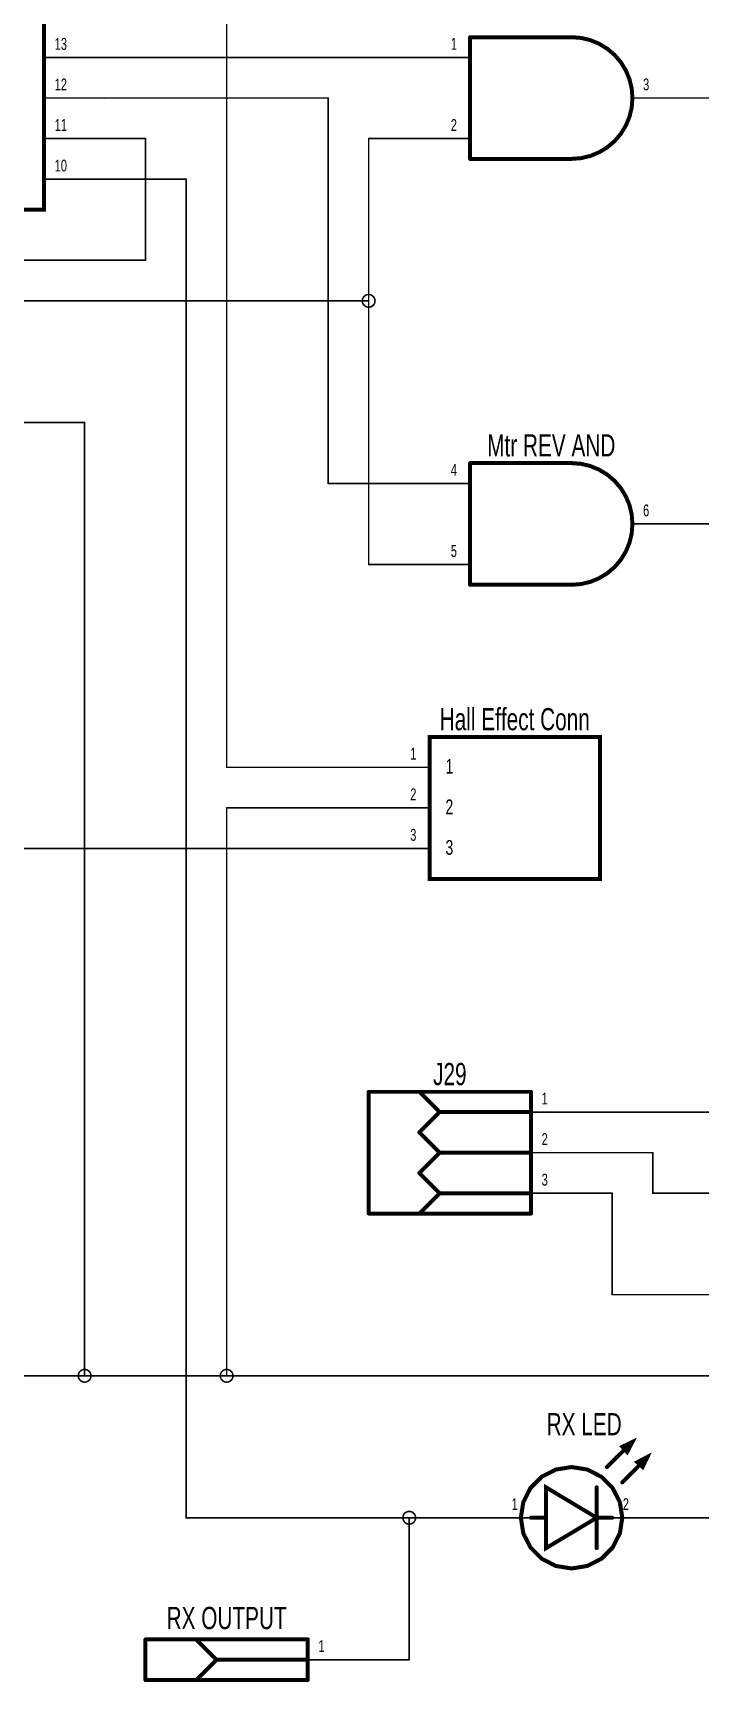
# Model space of a CAD drawing. Extents: x -0.1 to 11, y -0.1 to 7.9.
# Drawn here: x 5.073 to 6.717, y 0.445 to 4.51 of the extents above; entities that cross this region are included whole.
import ezdxf
from ezdxf.enums import TextEntityAlignment as Align

# ---------------------------------------------------------------- set-up
doc = ezdxf.new("R2010")
doc.units = 0
for name, color, linetype in [('Element', 253, 'CONTINUOUS'), ('Net', 50, 'CONTINUOUS'), ('Pin', 50, 'CONTINUOUS')]:
    doc.layers.add(name, color=color, linetype=linetype)

msp = doc.modelspace()

# ---------------------------------------------------------------- linework, layer by layer
at = {"layer": 'Element', "linetype": 'CONTINUOUS'}
for points, const_width in [([(3.2, 5.025), (5.1, 5.025), (5.1, 4.075), (3.2, 4.075), (3.2, 5.025)], 0.0098), ([(6.15, 4.5), (6.4, 4.5)], 0.0098), ([(6.15, 4.5), (6.15, 4.2)], 0.0098), ([(6.4, 4.2), (6.4235, 4.2018), (6.4464, 4.2073), (6.4681, 4.2163), (6.4882, 4.2286), (6.5061, 4.2439), (6.5214, 4.2618), (6.5337, 4.2819), (6.5427, 4.3036), (6.5482, 4.3265), (6.55, 4.35), (6.5482, 4.3735), (6.5427, 4.3964), (6.5337, 4.4181), (6.5214, 4.4382), (6.5061, 4.4561), (6.4882, 4.4714), (6.4681, 4.4837), (6.4464, 4.4927), (6.4235, 4.4982), (6.4, 4.5)], 0.0098), ([(6.15, 4.2), (6.4, 4.2)], 0.0098), ([(6.15, 3.45), (6.4, 3.45)], 0.0098), ([(6.15, 3.45), (6.15, 3.15)], 0.0098), ([(6.4, 3.15), (6.4235, 3.1518), (6.4464, 3.1573), (6.4681, 3.1663), (6.4882, 3.1786), (6.5061, 3.1939), (6.5214, 3.2118), (6.5337, 3.2319), (6.5427, 3.2536), (6.5482, 3.2765), (6.55, 3.3), (6.5482, 3.3235), (6.5427, 3.3464), (6.5337, 3.3681), (6.5214, 3.3882), (6.5061, 3.4061), (6.4882, 3.4214), (6.4681, 3.4337), (6.4464, 3.4427), (6.4235, 3.4482), (6.4, 3.45)], 0.0098), ([(6.15, 3.15), (6.4, 3.15)], 0.0098), ([(6.05, 2.775), (6.47, 2.775), (6.47, 2.425), (6.05, 2.425), (6.05, 2.775)], 0.0098), ([(5.9, 1.6), (5.9, 1.9)], 0.0098), ([(5.9, 1.9), (6.3, 1.9)], 0.0098), ([(6.025, 1.9), (6.075, 1.85)], 0.0098), ([(6.3, 1.9), (6.3, 1.6)], 0.0098), ([(6.025, 1.8), (6.075, 1.85)], 0.0098), ([(6.075, 1.85), (6.3, 1.85)], 0.0098), ([(6.025, 1.8), (6.075, 1.75)], 0.0098), ([(6.025, 1.7), (6.075, 1.75)], 0.0098), ([(6.075, 1.75), (6.3, 1.75)], 0.0098), ([(6.025, 1.7), (6.075, 1.65)], 0.0098), ([(6.025, 1.6), (6.075, 1.65)], 0.0098), ([(6.075, 1.65), (6.3, 1.65)], 0.0098), ([(5.9, 1.6), (6.3, 1.6)], 0.0098), ([(6.487, 0.975), (6.55, 1.037)], 0.0098), ([(6.525, 1.025), (6.537, 1.012), (6.55, 1.037), (6.525, 1.025)], 0.0098), ([(6.275, 0.85), (6.2811, 0.8114), (6.2989, 0.7765), (6.3265, 0.7489), (6.3614, 0.7311), (6.4, 0.725), (6.4386, 0.7311), (6.4735, 0.7489), (6.5011, 0.7765), (6.5189, 0.8114), (6.525, 0.85), (6.5189, 0.8886), (6.5011, 0.9235), (6.4735, 0.9511), (6.4386, 0.9689), (6.4, 0.975), (6.3614, 0.9689), (6.3265, 0.9511), (6.2989, 0.9235), (6.2811, 0.8886), (6.275, 0.85)], 0.01), ([(6.525, 0.937), (6.587, 1)], 0.0098), ([(6.562, 0.987), (6.575, 0.975), (6.587, 1), (6.562, 0.987)], 0.0098), ([(6.462, 0.85), (6.337, 0.925), (6.337, 0.775), (6.462, 0.85)], 0.0098), ([(6.462, 0.775), (6.462, 0.925)], 0.0098), ([(6.3, 0.85), (6.337, 0.85)], 0.0098), ([(6.462, 0.85), (6.5, 0.85)], 0.0098), ([(5.35, 0.45), (5.35, 0.55)], 0.0098), ([(5.35, 0.55), (5.75, 0.55)], 0.0098), ([(5.475, 0.55), (5.525, 0.5)], 0.0098), ([(5.75, 0.55), (5.75, 0.45)], 0.0098), ([(5.475, 0.45), (5.525, 0.5)], 0.0098), ([(5.525, 0.5), (5.75, 0.5)], 0.0098), ([(5.35, 0.45), (5.75, 0.45)], 0.0098)]:
    msp.add_lwpolyline(points, dxfattribs=dict(at, const_width=const_width))
for points, const_width in [([(6.1475, 4.5, 1), (6.1525, 4.5, 1), (6.1475, 4.5, 1)], 0.0049), ([(6.1475, 4.5, 1), (6.1525, 4.5, 1), (6.1475, 4.5, 1)], 0.0049), ([(6.3975, 4.5, 1), (6.4025, 4.5, 1), (6.3975, 4.5, 1)], 0.0049), ([(6.3975, 4.5, 1), (6.4025, 4.5, 1), (6.3975, 4.5, 1)], 0.0049), ([(6.1475, 4.2, 1), (6.1525, 4.2, 1), (6.1475, 4.2, 1)], 0.0049), ([(6.1475, 4.2, 1), (6.1525, 4.2, 1), (6.1475, 4.2, 1)], 0.0049), ([(6.3975, 4.2, 1), (6.4025, 4.2, 1), (6.3975, 4.2, 1)], 0.0049), ([(6.3975, 4.2, 1), (6.4025, 4.2, 1), (6.3975, 4.2, 1)], 0.0049), ([(6.1475, 3.45, 1), (6.1525, 3.45, 1), (6.1475, 3.45, 1)], 0.0049), ([(6.1475, 3.45, 1), (6.1525, 3.45, 1), (6.1475, 3.45, 1)], 0.0049), ([(6.3975, 3.45, 1), (6.4025, 3.45, 1), (6.3975, 3.45, 1)], 0.0049), ([(6.3975, 3.45, 1), (6.4025, 3.45, 1), (6.3975, 3.45, 1)], 0.0049), ([(6.1475, 3.15, 1), (6.1525, 3.15, 1), (6.1475, 3.15, 1)], 0.0049), ([(6.1475, 3.15, 1), (6.1525, 3.15, 1), (6.1475, 3.15, 1)], 0.0049), ([(6.3975, 3.15, 1), (6.4025, 3.15, 1), (6.3975, 3.15, 1)], 0.0049), ([(6.3975, 3.15, 1), (6.4025, 3.15, 1), (6.3975, 3.15, 1)], 0.0049), ([(5.8975, 1.9, 1), (5.9025, 1.9, 1), (5.8975, 1.9, 1)], 0.0049), ([(5.8975, 1.9, 1), (5.9025, 1.9, 1), (5.8975, 1.9, 1)], 0.0049), ([(6.0225, 1.9, 1), (6.0275, 1.9, 1), (6.0225, 1.9, 1)], 0.0049), ([(6.2975, 1.9, 1), (6.3025, 1.9, 1), (6.2975, 1.9, 1)], 0.0049), ([(6.2975, 1.9, 1), (6.3025, 1.9, 1), (6.2975, 1.9, 1)], 0.0049), ([(6.0725, 1.85, 1), (6.0775, 1.85, 1), (6.0725, 1.85, 1)], 0.0049), ([(6.0725, 1.85, 1), (6.0775, 1.85, 1), (6.0725, 1.85, 1)], 0.0049), ([(6.0725, 1.85, 1), (6.0775, 1.85, 1), (6.0725, 1.85, 1)], 0.0049), ([(6.2975, 1.85, 1), (6.3025, 1.85, 1), (6.2975, 1.85, 1)], 0.0049), ([(6.0225, 1.8, 1), (6.0275, 1.8, 1), (6.0225, 1.8, 1)], 0.0049), ([(6.0225, 1.8, 1), (6.0275, 1.8, 1), (6.0225, 1.8, 1)], 0.0049), ([(6.0725, 1.75, 1), (6.0775, 1.75, 1), (6.0725, 1.75, 1)], 0.0049), ([(6.0725, 1.75, 1), (6.0775, 1.75, 1), (6.0725, 1.75, 1)], 0.0049), ([(6.0725, 1.75, 1), (6.0775, 1.75, 1), (6.0725, 1.75, 1)], 0.0049), ([(6.2975, 1.75, 1), (6.3025, 1.75, 1), (6.2975, 1.75, 1)], 0.0049), ([(6.0225, 1.7, 1), (6.0275, 1.7, 1), (6.0225, 1.7, 1)], 0.0049), ([(6.0225, 1.7, 1), (6.0275, 1.7, 1), (6.0225, 1.7, 1)], 0.0049), ([(6.0725, 1.65, 1), (6.0775, 1.65, 1), (6.0725, 1.65, 1)], 0.0049), ([(6.0725, 1.65, 1), (6.0775, 1.65, 1), (6.0725, 1.65, 1)], 0.0049), ([(6.0725, 1.65, 1), (6.0775, 1.65, 1), (6.0725, 1.65, 1)], 0.0049), ([(6.2975, 1.65, 1), (6.3025, 1.65, 1), (6.2975, 1.65, 1)], 0.0049), ([(5.8975, 1.6, 1), (5.9025, 1.6, 1), (5.8975, 1.6, 1)], 0.0049), ([(5.8975, 1.6, 1), (5.9025, 1.6, 1), (5.8975, 1.6, 1)], 0.0049), ([(6.0225, 1.6, 1), (6.0275, 1.6, 1), (6.0225, 1.6, 1)], 0.0049), ([(6.2975, 1.6, 1), (6.3025, 1.6, 1), (6.2975, 1.6, 1)], 0.0049), ([(6.2975, 1.6, 1), (6.3025, 1.6, 1), (6.2975, 1.6, 1)], 0.0049), ([(6.5225, 1.025, 1), (6.5274, 1.025, 1), (6.5225, 1.025, 1)], 0.0049), ([(6.5475, 1.037, 1), (6.5524, 1.037, 1), (6.5475, 1.037, 1)], 0.0049), ([(6.4845, 0.975, 1), (6.4894, 0.975, 1), (6.4845, 0.975, 1)], 0.0049), ([(6.5595, 0.987, 1), (6.5644, 0.987, 1), (6.5595, 0.987, 1)], 0.0049), ([(6.5845, 1, 1), (6.5894, 1, 1), (6.5845, 1, 1)], 0.0049), ([(6.5225, 0.937, 1), (6.5274, 0.937, 1), (6.5225, 0.937, 1)], 0.0049), ([(6.4595, 0.925, 1), (6.4644, 0.925, 1), (6.4595, 0.925, 1)], 0.0049), ([(6.2725, 0.85, 1), (6.2775, 0.85, 1), (6.2725, 0.85, 1)], 0.005), ([(6.2975, 0.85, 1), (6.3024, 0.85, 1), (6.2975, 0.85, 1)], 0.0049), ([(6.3345, 0.85, 1), (6.3394, 0.85, 1), (6.3345, 0.85, 1)], 0.0049), ([(6.4595, 0.85, 1), (6.4644, 0.85, 1), (6.4595, 0.85, 1)], 0.0049), ([(6.4595, 0.85, 1), (6.4644, 0.85, 1), (6.4595, 0.85, 1)], 0.0049), ([(6.4975, 0.85, 1), (6.5024, 0.85, 1), (6.4975, 0.85, 1)], 0.0049), ([(6.4595, 0.775, 1), (6.4644, 0.775, 1), (6.4595, 0.775, 1)], 0.0049), ([(5.3475, 0.55, 1), (5.3525, 0.55, 1), (5.3475, 0.55, 1)], 0.0049), ([(5.3475, 0.55, 1), (5.3525, 0.55, 1), (5.3475, 0.55, 1)], 0.0049), ([(5.4725, 0.55, 1), (5.4775, 0.55, 1), (5.4725, 0.55, 1)], 0.0049), ([(5.7475, 0.55, 1), (5.7525, 0.55, 1), (5.7475, 0.55, 1)], 0.0049), ([(5.7475, 0.55, 1), (5.7525, 0.55, 1), (5.7475, 0.55, 1)], 0.0049), ([(5.5225, 0.5, 1), (5.5275, 0.5, 1), (5.5225, 0.5, 1)], 0.0049), ([(5.5225, 0.5, 1), (5.5275, 0.5, 1), (5.5225, 0.5, 1)], 0.0049), ([(5.5225, 0.5, 1), (5.5275, 0.5, 1), (5.5225, 0.5, 1)], 0.0049), ([(5.7475, 0.5, 1), (5.7525, 0.5, 1), (5.7475, 0.5, 1)], 0.0049), ([(5.3475, 0.45, 1), (5.3525, 0.45, 1), (5.3475, 0.45, 1)], 0.0049), ([(5.3475, 0.45, 1), (5.3525, 0.45, 1), (5.3475, 0.45, 1)], 0.0049), ([(5.4725, 0.45, 1), (5.4775, 0.45, 1), (5.4725, 0.45, 1)], 0.0049), ([(5.7475, 0.45, 1), (5.7525, 0.45, 1), (5.7475, 0.45, 1)], 0.0049), ([(5.7475, 0.45, 1), (5.7525, 0.45, 1), (5.7475, 0.45, 1)], 0.0049)]:
    msp.add_lwpolyline(points, format="xyb", dxfattribs=dict(at, const_width=const_width))
at = {"layer": 'Net', "linetype": 'CONTINUOUS', "const_width": 0.0039}
for points in [[(5.55, 2.7), (5.55, 4.55)], [(5.25, 4.45), (6, 4.45)], [(5.25, 4.35), (5.8, 4.35)], [(5.8, 4.35), (5.8, 3.4)], [(6.7, 4.35), (7.9, 4.35)], [(5.35, 4.25), (5.25, 4.25)], [(5.35, 3.95), (5.35, 4.25)], [(5.9, 3.85), (5.9, 4.25)], [(5.9, 4.25), (6, 4.25)], [(5.25, 4.15), (5.45, 4.15)], [(5.45, 4.15), (5.45, 0.85)], [(0.55, 3.95), (5.35, 3.95)], [(5.8843, 3.85), (5.885, 3.8451), (5.8873, 3.8407), (5.8907, 3.8373), (5.8951, 3.835), (5.9, 3.8343), (5.9049, 3.835), (5.9093, 3.8373), (5.9127, 3.8407), (5.915, 3.8451), (5.9157, 3.85), (5.915, 3.8549), (5.9127, 3.8593), (5.9093, 3.8627), (5.9049, 3.865), (5.9, 3.8657), (5.8951, 3.865), (5.8907, 3.8627), (5.8873, 3.8593), (5.885, 3.8549), (5.8843, 3.85)], [(2.9, 3.85), (5.9, 3.85)], [(5.9, 3.2), (5.9, 3.85)], [(3.9, 3.55), (5.2, 3.55)], [(5.2, 3.55), (5.2, 1.2)], [(5.8, 3.4), (6, 3.4)], [(6.7, 3.3), (7.9, 3.3)], [(6, 3.2), (5.9, 3.2)], [(5.9, 2.7), (5.55, 2.7)], [(5.9, 2.6), (5.55, 2.6)], [(5.55, 2.6), (5.55, 1.2)], [(5.9, 2.5), (3.85, 2.5)], [(6.45, 1.85), (6.65, 1.85)], [(6.45, 1.75), (6.6, 1.75)], [(6.6, 1.75), (6.6, 1.65)], [(6.45, 1.65), (6.5, 1.65)], [(6.5, 1.65), (6.5, 1.4)], [(6.6, 1.65), (6.65, 1.65)], [(6.5, 1.4), (7.45, 1.4)], [(7.55, 1.2), (0.4, 1.2)], [(5.1843, 1.2), (5.185, 1.1951), (5.1873, 1.1907), (5.1907, 1.1873), (5.1951, 1.185), (5.2, 1.1843), (5.2049, 1.185), (5.2093, 1.1873), (5.2127, 1.1907), (5.215, 1.1951), (5.2157, 1.2), (5.215, 1.2049), (5.2127, 1.2093), (5.2093, 1.2127), (5.2049, 1.215), (5.2, 1.2157), (5.1951, 1.215), (5.1907, 1.2127), (5.1873, 1.2093), (5.185, 1.2049), (5.1843, 1.2)], [(5.5343, 1.2), (5.535, 1.1951), (5.5373, 1.1907), (5.5407, 1.1873), (5.5451, 1.185), (5.55, 1.1843), (5.5549, 1.185), (5.5593, 1.1873), (5.5627, 1.1907), (5.565, 1.1951), (5.5657, 1.2), (5.565, 1.2049), (5.5627, 1.2093), (5.5593, 1.2127), (5.5549, 1.215), (5.55, 1.2157), (5.5451, 1.215), (5.5407, 1.2127), (5.5373, 1.2093), (5.535, 1.2049), (5.5343, 1.2)], [(5.9843, 0.85), (5.985, 0.8451), (5.9873, 0.8407), (5.9907, 0.8372), (5.9951, 0.835), (6, 0.8342), (6.0049, 0.835), (6.0093, 0.8372), (6.0127, 0.8407), (6.015, 0.8451), (6.0157, 0.85), (6.015, 0.8549), (6.0127, 0.8592), (6.0093, 0.8627), (6.0049, 0.865), (6, 0.8657), (5.9951, 0.865), (5.9907, 0.8627), (5.9873, 0.8592), (5.985, 0.8549), (5.9843, 0.85)], [(5.45, 0.85), (6.15, 0.85)], [(6, 0.5), (6, 0.85)], [(6.95, 0.85), (6.65, 0.85)], [(5.9, 0.5), (6, 0.5)]]:
    msp.add_lwpolyline(points, dxfattribs=at)
at = {"layer": 'Net', "linetype": 'CONTINUOUS', "const_width": 0.002}
for points in [[(5.249, 4.45, 1), (5.251, 4.45, 1), (5.249, 4.45, 1)], [(5.999, 4.45, 1), (6.001, 4.45, 1), (5.999, 4.45, 1)], [(5.249, 4.35, 1), (5.251, 4.35, 1), (5.249, 4.35, 1)], [(5.799, 4.35, 1), (5.801, 4.35, 1), (5.799, 4.35, 1)], [(5.799, 4.35, 1), (5.801, 4.35, 1), (5.799, 4.35, 1)], [(6.699, 4.35, 1), (6.701, 4.35, 1), (6.699, 4.35, 1)], [(5.249, 4.25, 1), (5.251, 4.25, 1), (5.249, 4.25, 1)], [(5.349, 4.25, 1), (5.351, 4.25, 1), (5.349, 4.25, 1)], [(5.349, 4.25, 1), (5.351, 4.25, 1), (5.349, 4.25, 1)], [(5.899, 4.25, 1), (5.901, 4.25, 1), (5.899, 4.25, 1)], [(5.899, 4.25, 1), (5.901, 4.25, 1), (5.899, 4.25, 1)], [(5.999, 4.25, 1), (6.001, 4.25, 1), (5.999, 4.25, 1)], [(5.249, 4.15, 1), (5.251, 4.15, 1), (5.249, 4.15, 1)], [(5.449, 4.15, 1), (5.451, 4.15, 1), (5.449, 4.15, 1)], [(5.449, 4.15, 1), (5.451, 4.15, 1), (5.449, 4.15, 1)], [(5.349, 3.95, 1), (5.351, 3.95, 1), (5.349, 3.95, 1)], [(5.349, 3.95, 1), (5.351, 3.95, 1), (5.349, 3.95, 1)], [(5.8833, 3.85, 1), (5.8852, 3.85, 1), (5.8833, 3.85, 1)], [(5.899, 3.85, 1), (5.901, 3.85, 1), (5.899, 3.85, 1)], [(5.899, 3.85, 1), (5.901, 3.85, 1), (5.899, 3.85, 1)], [(5.899, 3.85, 1), (5.901, 3.85, 1), (5.899, 3.85, 1)], [(5.199, 3.55, 1), (5.201, 3.55, 1), (5.199, 3.55, 1)], [(5.199, 3.55, 1), (5.201, 3.55, 1), (5.199, 3.55, 1)], [(5.799, 3.4, 1), (5.801, 3.4, 1), (5.799, 3.4, 1)], [(5.799, 3.4, 1), (5.801, 3.4, 1), (5.799, 3.4, 1)], [(5.999, 3.4, 1), (6.001, 3.4, 1), (5.999, 3.4, 1)], [(6.699, 3.3, 1), (6.701, 3.3, 1), (6.699, 3.3, 1)], [(5.899, 3.2, 1), (5.901, 3.2, 1), (5.899, 3.2, 1)], [(5.899, 3.2, 1), (5.901, 3.2, 1), (5.899, 3.2, 1)], [(5.999, 3.2, 1), (6.001, 3.2, 1), (5.999, 3.2, 1)], [(5.549, 2.7, 1), (5.551, 2.7, 1), (5.549, 2.7, 1)], [(5.549, 2.7, 1), (5.551, 2.7, 1), (5.549, 2.7, 1)], [(5.899, 2.7, 1), (5.901, 2.7, 1), (5.899, 2.7, 1)], [(5.549, 2.6, 1), (5.551, 2.6, 1), (5.549, 2.6, 1)], [(5.549, 2.6, 1), (5.551, 2.6, 1), (5.549, 2.6, 1)], [(5.899, 2.6, 1), (5.901, 2.6, 1), (5.899, 2.6, 1)], [(5.899, 2.5, 1), (5.901, 2.5, 1), (5.899, 2.5, 1)], [(6.449, 1.85, 1), (6.451, 1.85, 1), (6.449, 1.85, 1)], [(6.649, 1.85, 1), (6.651, 1.85, 1), (6.649, 1.85, 1)], [(6.449, 1.75, 1), (6.451, 1.75, 1), (6.449, 1.75, 1)], [(6.599, 1.75, 1), (6.601, 1.75, 1), (6.599, 1.75, 1)], [(6.599, 1.75, 1), (6.601, 1.75, 1), (6.599, 1.75, 1)], [(6.449, 1.65, 1), (6.451, 1.65, 1), (6.449, 1.65, 1)], [(6.499, 1.65, 1), (6.501, 1.65, 1), (6.499, 1.65, 1)], [(6.499, 1.65, 1), (6.501, 1.65, 1), (6.499, 1.65, 1)], [(6.599, 1.65, 1), (6.601, 1.65, 1), (6.599, 1.65, 1)], [(6.599, 1.65, 1), (6.601, 1.65, 1), (6.599, 1.65, 1)], [(6.649, 1.65, 1), (6.651, 1.65, 1), (6.649, 1.65, 1)], [(6.499, 1.4, 1), (6.501, 1.4, 1), (6.499, 1.4, 1)], [(6.499, 1.4, 1), (6.501, 1.4, 1), (6.499, 1.4, 1)], [(5.1833, 1.2, 1), (5.1852, 1.2, 1), (5.1833, 1.2, 1)], [(5.199, 1.2, 1), (5.201, 1.2, 1), (5.199, 1.2, 1)], [(5.5333, 1.2, 1), (5.5352, 1.2, 1), (5.5333, 1.2, 1)], [(5.549, 1.2, 1), (5.551, 1.2, 1), (5.549, 1.2, 1)], [(5.449, 0.85, 1), (5.451, 0.85, 1), (5.449, 0.85, 1)], [(5.449, 0.85, 1), (5.451, 0.85, 1), (5.449, 0.85, 1)], [(5.9833, 0.85, 1), (5.9852, 0.85, 1), (5.9833, 0.85, 1)], [(5.999, 0.85, 1), (6.001, 0.85, 1), (5.999, 0.85, 1)], [(6.149, 0.85, 1), (6.151, 0.85, 1), (6.149, 0.85, 1)], [(6.649, 0.85, 1), (6.651, 0.85, 1), (6.649, 0.85, 1)], [(5.899, 0.5, 1), (5.901, 0.5, 1), (5.899, 0.5, 1)], [(5.999, 0.5, 1), (6.001, 0.5, 1), (5.999, 0.5, 1)], [(5.999, 0.5, 1), (6.001, 0.5, 1), (5.999, 0.5, 1)]]:
    msp.add_lwpolyline(points, format="xyb", dxfattribs=at)
at = {"layer": 'Pin', "linetype": 'CONTINUOUS', "const_width": 0.0039}
for points in [[(5.1, 4.45), (5.25, 4.45)], [(6.15, 4.45), (6, 4.45)], [(5.1, 4.35), (5.25, 4.35)], [(6.55, 4.35), (6.7, 4.35)], [(5.1, 4.25), (5.25, 4.25)], [(6.15, 4.25), (6, 4.25)], [(5.1, 4.15), (5.25, 4.15)], [(6.15, 3.4), (6, 3.4)], [(6.55, 3.3), (6.7, 3.3)], [(6.15, 3.2), (6, 3.2)], [(6.05, 2.7), (5.9, 2.7)], [(6.05, 2.6), (5.9, 2.6)], [(6.05, 2.5), (5.9, 2.5)], [(6.3, 1.85), (6.45, 1.85)], [(6.8, 1.85), (6.65, 1.85)], [(6.3, 1.75), (6.45, 1.75)], [(6.3, 1.65), (6.45, 1.65)], [(6.8, 1.65), (6.65, 1.65)], [(6.3, 0.85), (6.15, 0.85)], [(6.5, 0.85), (6.65, 0.85)], [(5.75, 0.5), (5.9, 0.5)]]:
    msp.add_lwpolyline(points, dxfattribs=at)
at = {"layer": 'Pin', "linetype": 'CONTINUOUS', "const_width": 0.002}
for points in [[(5.099, 4.45, 1), (5.101, 4.45, 1), (5.099, 4.45, 1)], [(5.249, 4.45, 1), (5.251, 4.45, 1), (5.249, 4.45, 1)], [(5.999, 4.45, 1), (6.001, 4.45, 1), (5.999, 4.45, 1)], [(6.149, 4.45, 1), (6.151, 4.45, 1), (6.149, 4.45, 1)], [(5.099, 4.35, 1), (5.101, 4.35, 1), (5.099, 4.35, 1)], [(5.249, 4.35, 1), (5.251, 4.35, 1), (5.249, 4.35, 1)], [(6.549, 4.35, 1), (6.551, 4.35, 1), (6.549, 4.35, 1)], [(6.699, 4.35, 1), (6.701, 4.35, 1), (6.699, 4.35, 1)], [(5.099, 4.25, 1), (5.101, 4.25, 1), (5.099, 4.25, 1)], [(5.249, 4.25, 1), (5.251, 4.25, 1), (5.249, 4.25, 1)], [(5.999, 4.25, 1), (6.001, 4.25, 1), (5.999, 4.25, 1)], [(6.149, 4.25, 1), (6.151, 4.25, 1), (6.149, 4.25, 1)], [(5.099, 4.15, 1), (5.101, 4.15, 1), (5.099, 4.15, 1)], [(5.249, 4.15, 1), (5.251, 4.15, 1), (5.249, 4.15, 1)], [(5.999, 3.4, 1), (6.001, 3.4, 1), (5.999, 3.4, 1)], [(6.149, 3.4, 1), (6.151, 3.4, 1), (6.149, 3.4, 1)], [(6.549, 3.3, 1), (6.551, 3.3, 1), (6.549, 3.3, 1)], [(6.699, 3.3, 1), (6.701, 3.3, 1), (6.699, 3.3, 1)], [(5.999, 3.2, 1), (6.001, 3.2, 1), (5.999, 3.2, 1)], [(6.149, 3.2, 1), (6.151, 3.2, 1), (6.149, 3.2, 1)], [(5.899, 2.7, 1), (5.901, 2.7, 1), (5.899, 2.7, 1)], [(6.049, 2.7, 1), (6.051, 2.7, 1), (6.049, 2.7, 1)], [(5.899, 2.6, 1), (5.901, 2.6, 1), (5.899, 2.6, 1)], [(6.049, 2.6, 1), (6.051, 2.6, 1), (6.049, 2.6, 1)], [(5.899, 2.5, 1), (5.901, 2.5, 1), (5.899, 2.5, 1)], [(6.049, 2.5, 1), (6.051, 2.5, 1), (6.049, 2.5, 1)], [(6.299, 1.85, 1), (6.301, 1.85, 1), (6.299, 1.85, 1)], [(6.449, 1.85, 1), (6.451, 1.85, 1), (6.449, 1.85, 1)], [(6.649, 1.85, 1), (6.651, 1.85, 1), (6.649, 1.85, 1)], [(6.299, 1.75, 1), (6.301, 1.75, 1), (6.299, 1.75, 1)], [(6.449, 1.75, 1), (6.451, 1.75, 1), (6.449, 1.75, 1)], [(6.299, 1.65, 1), (6.301, 1.65, 1), (6.299, 1.65, 1)], [(6.449, 1.65, 1), (6.451, 1.65, 1), (6.449, 1.65, 1)], [(6.649, 1.65, 1), (6.651, 1.65, 1), (6.649, 1.65, 1)], [(6.149, 0.85, 1), (6.151, 0.85, 1), (6.149, 0.85, 1)], [(6.299, 0.85, 1), (6.301, 0.85, 1), (6.299, 0.85, 1)], [(6.499, 0.85, 1), (6.501, 0.85, 1), (6.499, 0.85, 1)], [(6.649, 0.85, 1), (6.651, 0.85, 1), (6.649, 0.85, 1)], [(5.749, 0.5, 1), (5.751, 0.5, 1), (5.749, 0.5, 1)], [(5.899, 0.5, 1), (5.901, 0.5, 1), (5.899, 0.5, 1)]]:
    msp.add_lwpolyline(points, format="xyb", dxfattribs=at)

# ---------------------------------------------------------------- texts
at = {"layer": 'Element', "width": 0.7}
for s, p in [('Mtr REV AND', (6.35, 3.45)), ('Hall Effect Conn', (6.26, 2.775)), ('J29', (6.1, 1.9)), ('RX LED', (6.431, 1.037)), ('RX OUTPUT', (5.55, 0.5591))]:
    msp.add_text(s, height=0.0547, dxfattribs=at).set_placement(p, align=Align.BOTTOM_CENTER)
at = {"layer": 'Pin', "width": 0.7}
for s, height, p in [('13', 0.0292, (5.1262, 4.4981)), ('1', 0.0292, (6.1024, 4.4981)), ('12', 0.0292, (5.1262, 4.3981)), ('3', 0.0292, (6.5762, 4.3981)), ('11', 0.0292, (5.1262, 4.2981)), ('2', 0.0292, (6.1024, 4.2981)), ('10', 0.0292, (5.1262, 4.1981)), ('4', 0.0292, (6.1024, 3.4481)), ('6', 0.0292, (6.5762, 3.3481)), ('5', 0.0292, (6.1024, 3.2481)), ('1', 0.0292, (6.0024, 2.7481)), ('1', 0.0365, (6.0894, 2.7208)), ('2', 0.0292, (6.0024, 2.6481)), ('2', 0.0365, (6.0894, 2.6208)), ('3', 0.0292, (6.0024, 2.5481)), ('3', 0.0365, (6.0894, 2.5208)), ('1', 0.0292, (6.3262, 1.8981)), ('2', 0.0292, (6.3262, 1.7981)), ('3', 0.0292, (6.3262, 1.6981)), ('1', 0.0292, (6.2524, 0.8981)), ('2', 0.0292, (6.5262, 0.8981)), ('1', 0.0292, (5.7762, 0.5481))]:
    msp.add_text(s, height=height, dxfattribs=at).set_placement(p, align=Align.TOP_LEFT)

doc.saveas('drawing.dxf')
